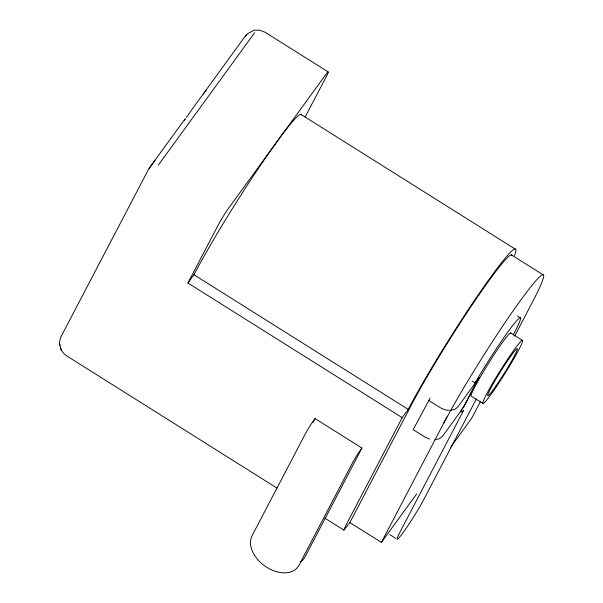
<?xml version="1.0" encoding="UTF-8"?>
<svg xmlns="http://www.w3.org/2000/svg" width="603" height="603" viewBox="0 0 603 603"><rect width="100%" height="100%" fill="white"/><g stroke="black" fill="none" stroke-linecap="round" stroke-linejoin="round"><path stroke-width="0.9" d="M324.783 518.113L343.898 530.127L345.233 526.623L402.193 417.675L408.208 409.399A111.14 8.171 -57.9 0 1 480.764 291.204A111.14 8.171 -57.9 0 1 514.517 255.687M276.988 488.076L66.594 355.838L64.37 354.089L61.257 350.237L59.335 343.258L60.458 337.778L148.089 170.159L154.986 160.247M402.193 417.675L187.91 282.995L218.58 224.324A13.892 1.025 -57.9 0 1 228.982 207.673L325.258 75.337A13.892 1.025 -57.9 0 1 326.894 75.443L305.171 116.997M313.04 422.341L315.022 418.557L361.943 448.044L304.982 556.999A27.783 18.806 36 0 1 300.92 561.612M343.898 530.127L349.876 522.597L411.223 405.261A104.198 7.658 -57.9 0 1 472.827 303.852A104.198 7.658 -57.9 0 1 512.151 255.687M430.135 398.078L413.176 429.645L424.904 437.017L429.645 439.15M349.876 522.597L381.39 542.406L442.73 425.07A104.198 7.658 -57.9 0 1 520.721 300.181A104.198 7.658 -57.9 0 1 532.992 301.003L514.63 336.127M443.484 423.51L446.891 416.99M476.317 399.043L423.962 499.194A27.783 2.043 -57.9 0 1 403.166 532.502A27.783 2.043 -57.9 0 1 399.895 532.283L463.579 410.455A55.574 4.085 -57.9 0 1 461.189 410.296L465.456 403.392M465.84 402.661L467.37 399.729M467.755 398.99L472.744 389.463M473.121 388.724L474.659 385.792M475.043 385.061L478.872 377.727L463.715 407.168L442.655 436.12L439.61 438.645L434.959 439.806M480.553 401.304L471.652 418.339L450.735 447.087M245.248 36.18L247.743 33.655L254.029 30.195L259.591 30.15L265.207 32.328L328.228 71.938M148.971 168.516L185.076 118.889M203.128 94.076L246.25 34.786M158.348 165.094L254.617 32.75M187.91 282.995L193.932 274.719A111.14 8.171 -57.9 0 1 259.463 166.812A111.14 8.171 -57.9 0 1 301.575 115.098M315.022 418.557L313.816 420.208A11.118 0.814 -57.9 0 0 305.495 433.534L252.046 535.781A27.783 18.806 36 0 0 266.745 567.287A27.783 18.806 36 0 0 298.967 565.275L352.423 463.021A11.118 0.814 -57.9 0 1 360.737 449.702L361.943 448.044M472.119 381.134L475.051 382.98L478.872 377.727M479.046 377.832L457.986 406.784L454.948 409.309L450.298 410.47M381.39 542.406L416.613 493.985M449.408 410.364L444.976 409.814L440.235 407.681L428.507 400.309M300.844 114.351L515.128 249.031M511.45 254.918L542.964 274.727M517.359 316.002L520.487 317.969M510.635 332.962L522.371 340.333M483.048 403.558L471.32 396.186A37.303 2.744 -57.9 0 1 489.214 362.222A37.303 2.744 -57.9 0 1 510.967 333.399M193.932 274.719L408.208 409.399M389.772 534.62L395.636 538.306M59.335 343.258L59.991 345.632M60.564 347.705L61.257 350.237M475.051 382.98A55.574 4.085 -57.9 0 1 513.477 324.535A55.574 4.085 -57.9 0 1 513.213 334.899M184.337 120.547A97.249 7.153 -57.9 0 1 185.37 119.025M186.402 117.525A97.249 7.153 -57.9 0 1 206.467 89.983M492.643 392.086A37.303 2.744 -57.9 0 0 522.695 340.77A37.303 2.744 -57.9 0 0 492.794 382.98A37.303 2.744 -57.9 0 0 492.643 392.086M495.772 386.199A27.783 2.043 -57.9 0 0 517.389 348.843A27.783 2.043 -57.9 0 0 494.415 381.714A27.783 2.043 -57.9 0 0 495.772 386.199"/></g></svg>
